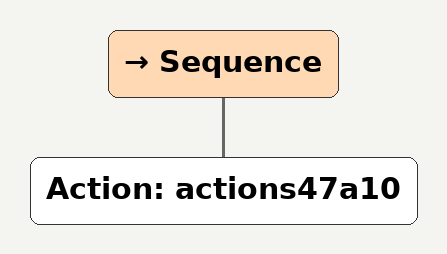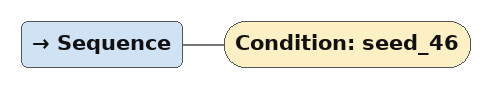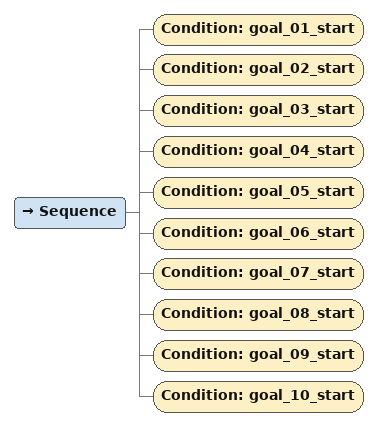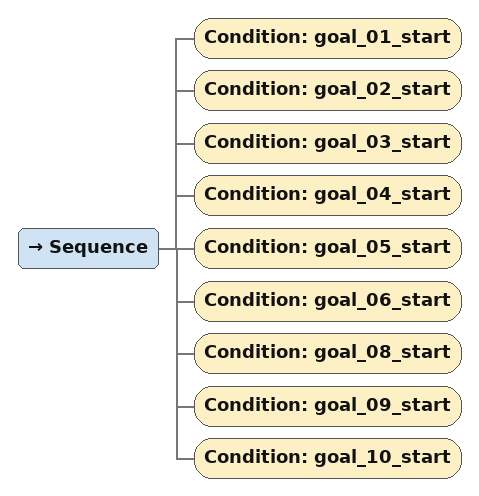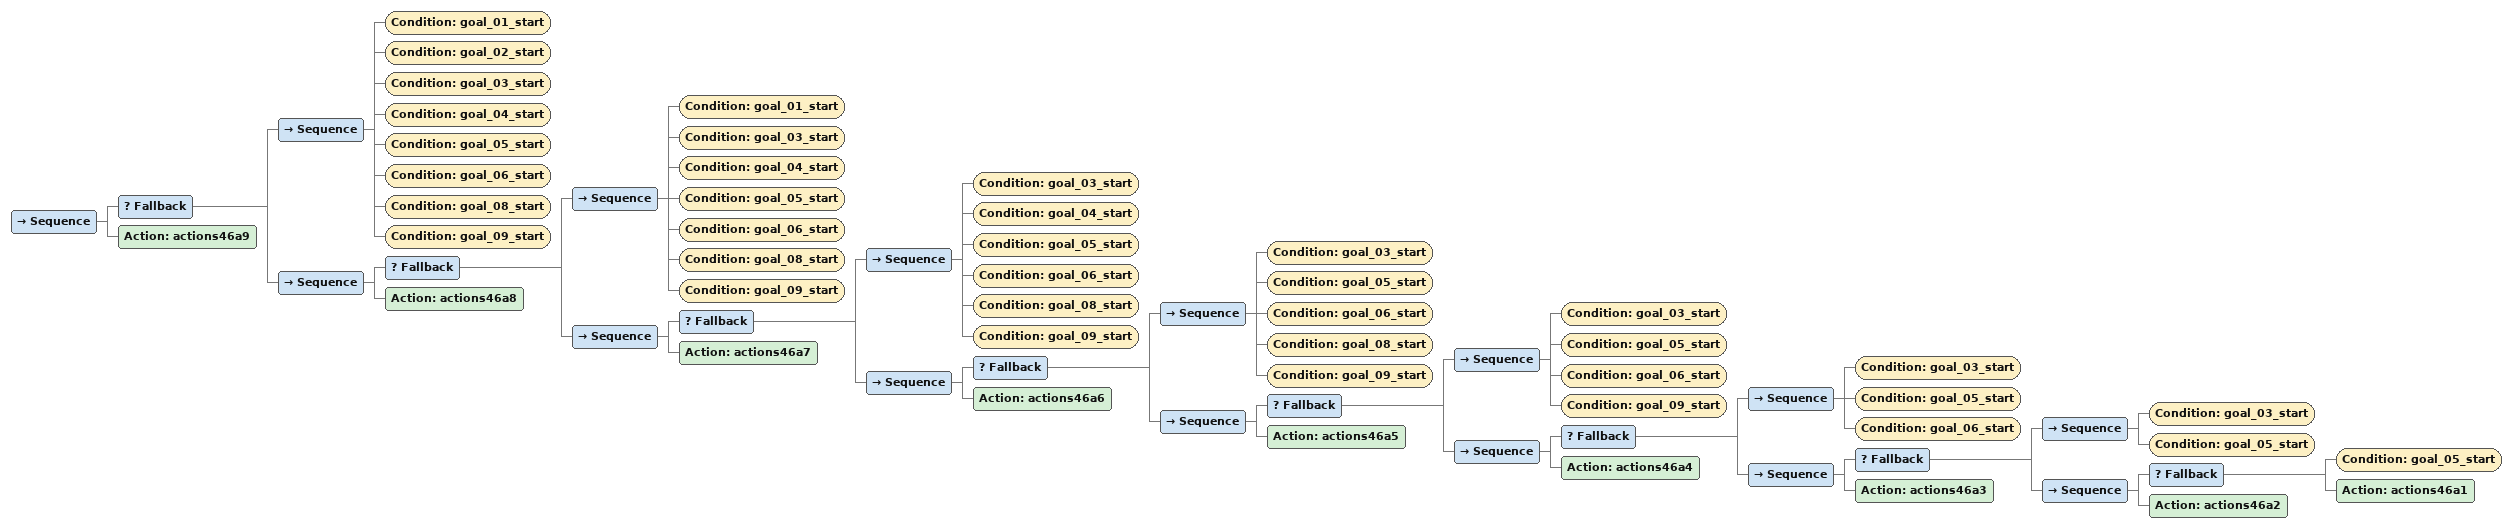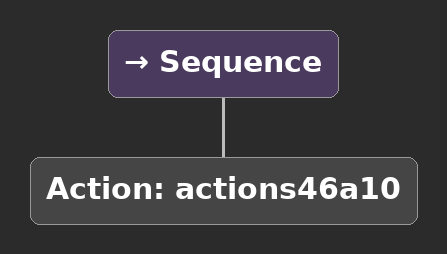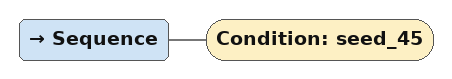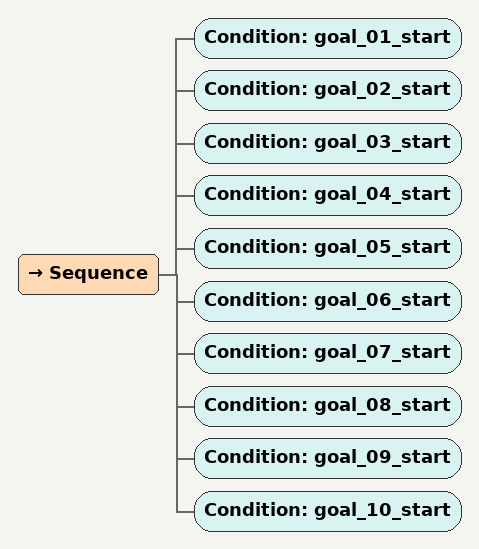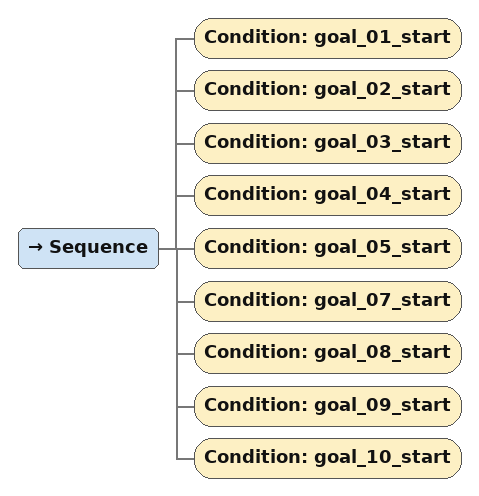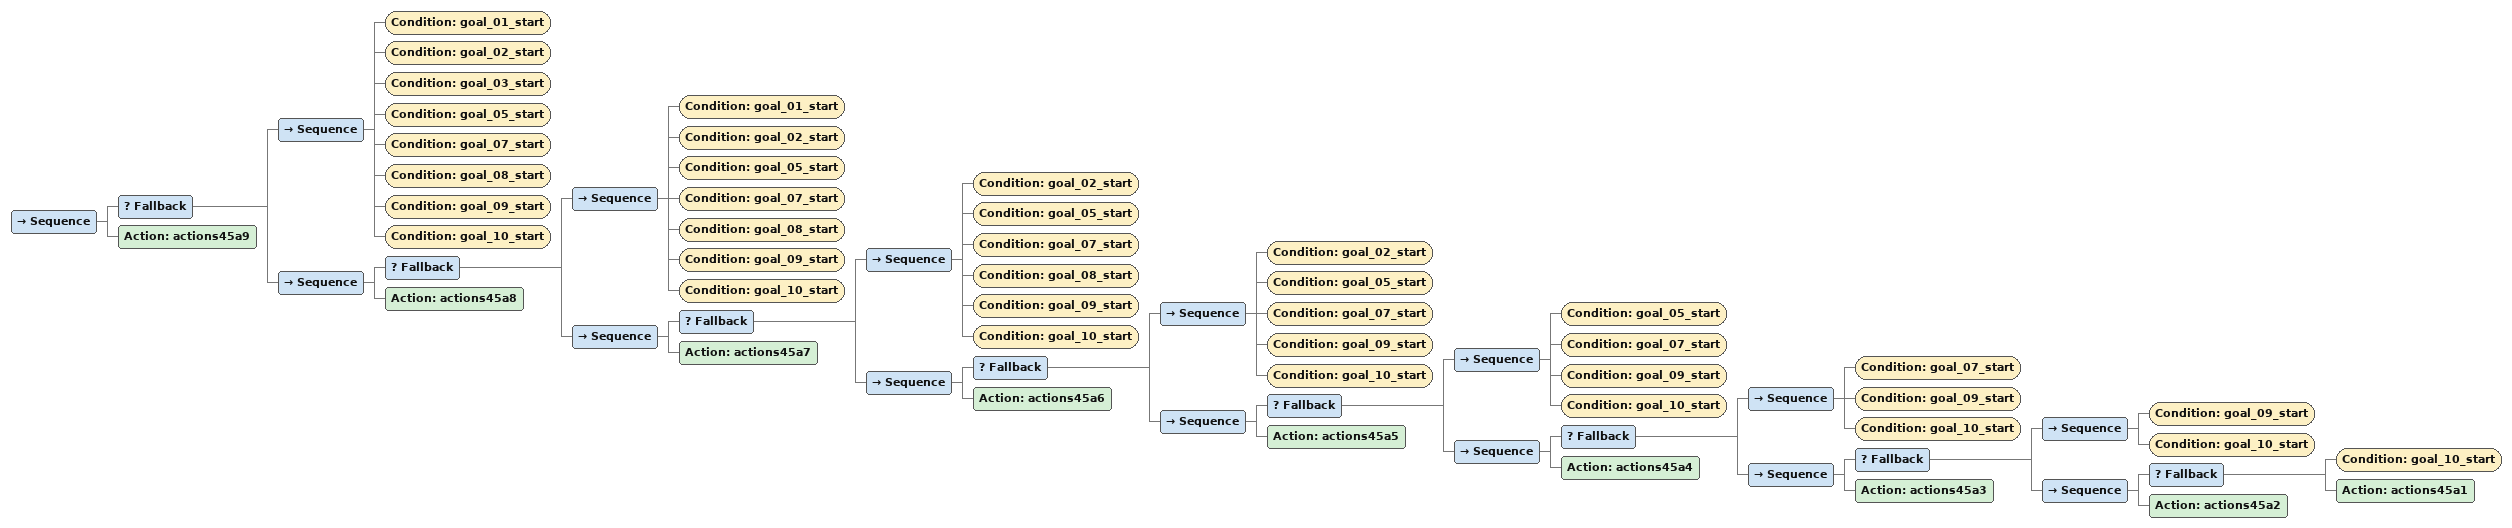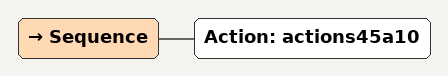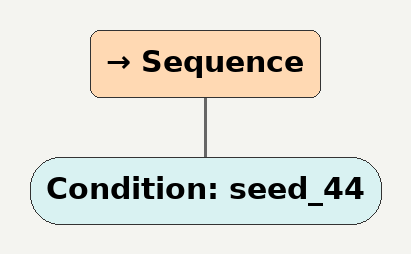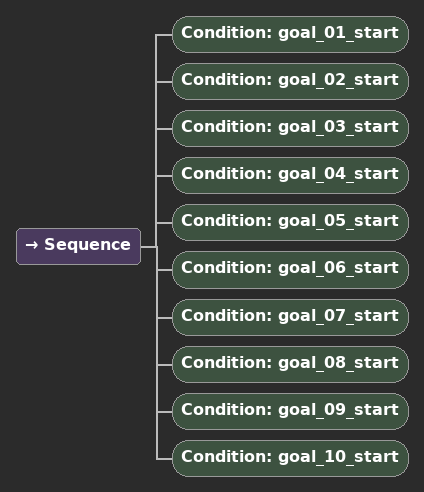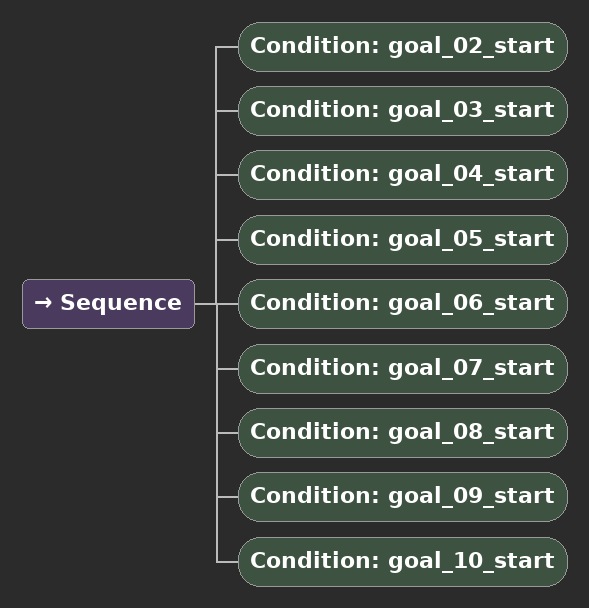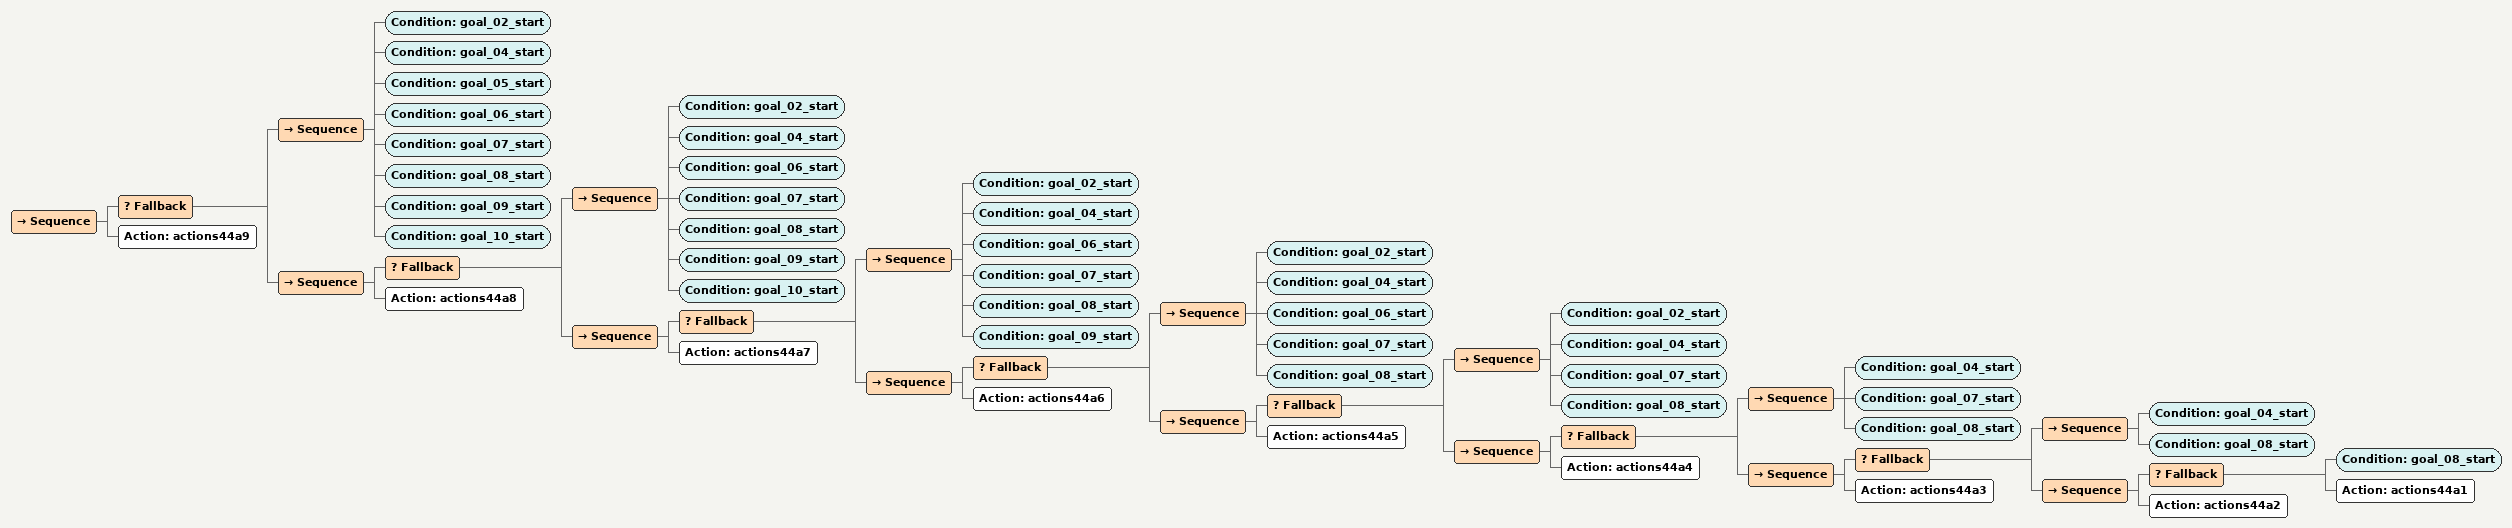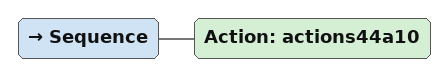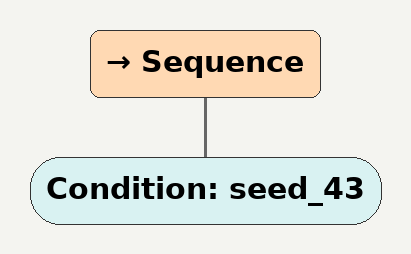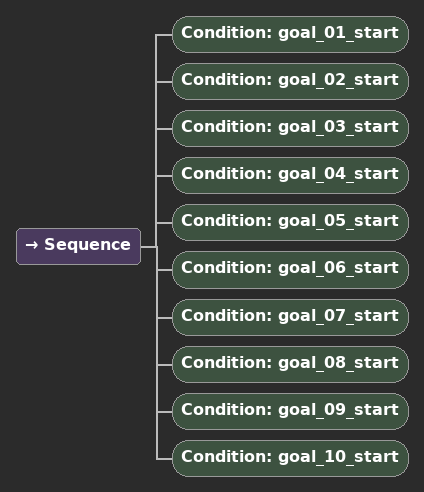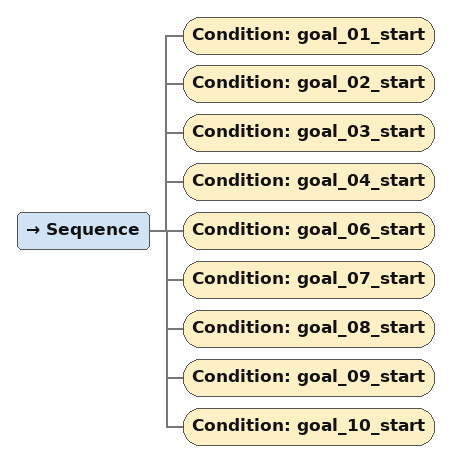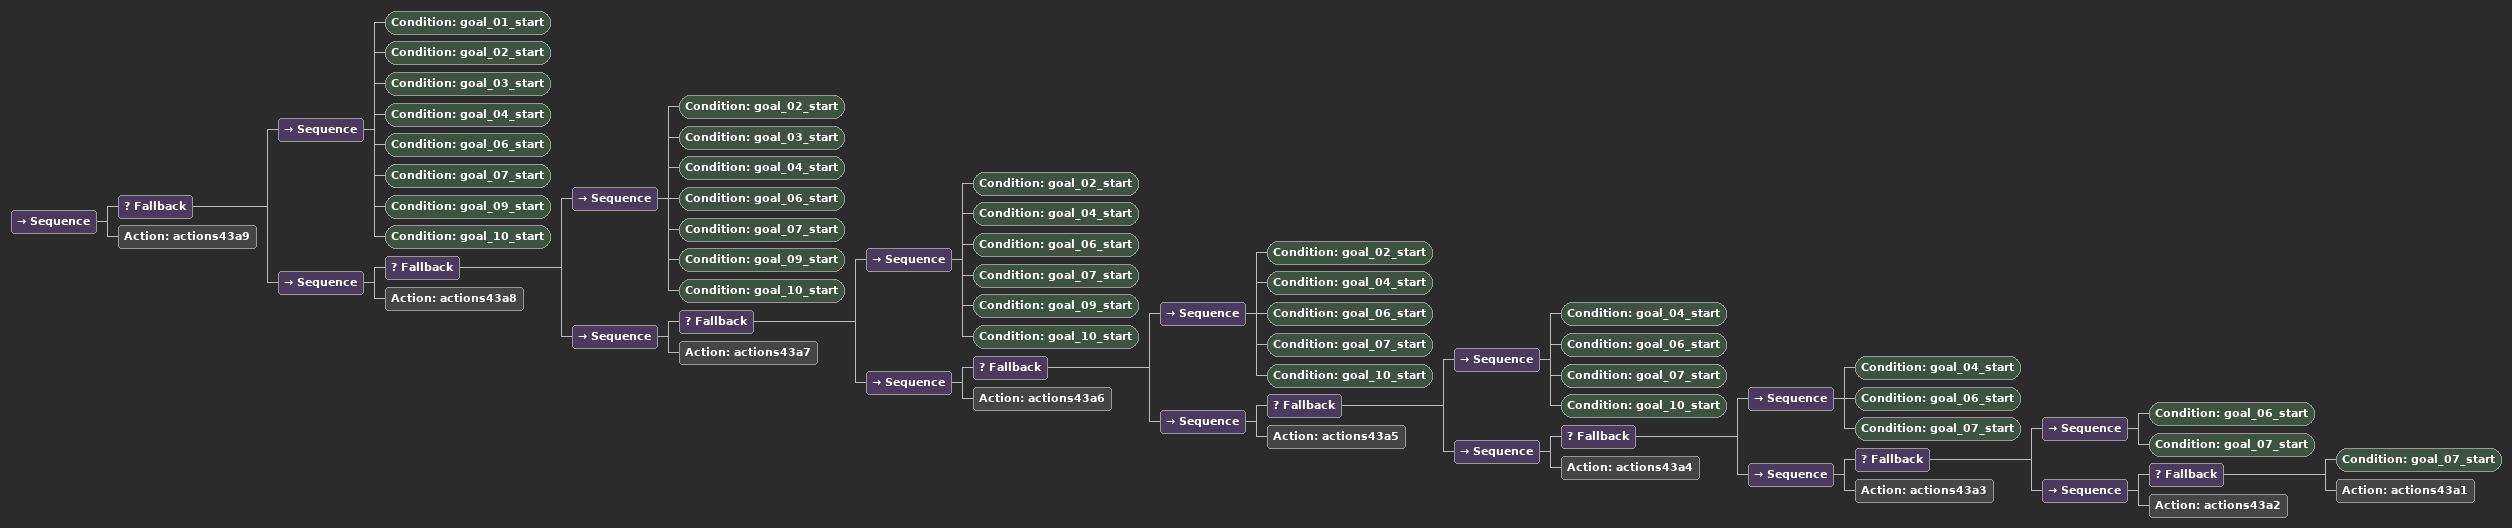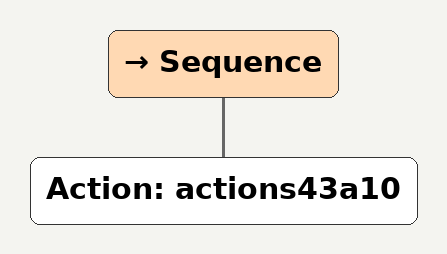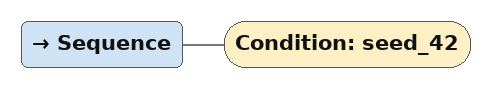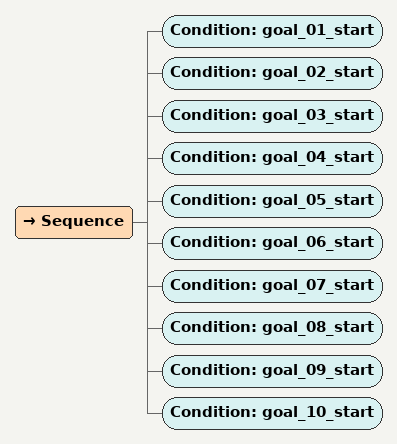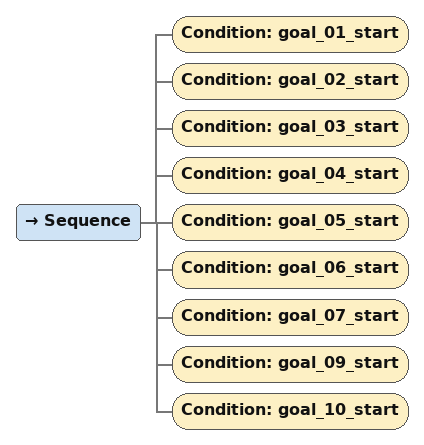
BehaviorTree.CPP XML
<Sequence><Action ID="actions47a10"/></Sequence>

<Sequence><Condition ID="seed_46"/></Sequence>

<Sequence><Condition ID="goal_01_start"/><Condition ID="goal_02_start"/><Condition ID="goal_03_start"/><Condition ID="goal_04_start"/><Condition ID="goal_05_start"/><Condition ID="goal_06_start"/><Condition ID="goal_07_start"/><Condition ID="goal_08_start"/><Condition ID="goal_09_start"/><Condition ID="goal_10_start"/></Sequence>

<Sequence><Condition ID="goal_01_start"/><Condition ID="goal_02_start"/><Condition ID="goal_03_start"/><Condition ID="goal_04_start"/><Condition ID="goal_05_start"/><Condition ID="goal_06_start"/><Condition ID="goal_08_start"/><Condition ID="goal_09_start"/><Condition ID="goal_10_start"/></Sequence>

<Sequence><Fallback><Sequence><Condition ID="goal_01_start"/><Condition ID="goal_02_start"/><Condition ID="goal_03_start"/><Condition ID="goal_04_start"/><Condition ID="goal_05_start"/><Condition ID="goal_06_start"/><Condition ID="goal_08_start"/><Condition ID="goal_09_start"/></Sequence><Sequence><Fallback><Sequence><Condition ID="goal_01_start"/><Condition ID="goal_03_start"/><Condition ID="goal_04_start"/><Condition ID="goal_05_start"/><Condition ID="goal_06_start"/><Condition ID="goal_08_start"/><Condition ID="goal_09_start"/></Sequence><Sequence><Fallback><Sequence><Condition ID="goal_03_start"/><Condition ID="goal_04_start"/><Condition ID="goal_05_start"/><Condition ID="goal_06_start"/><Condition ID="goal_08_start"/><Condition ID="goal_09_start"/></Sequence><Sequence><Fallback><Sequence><Condition ID="goal_03_start"/><Condition ID="goal_05_start"/><Condition ID="goal_06_start"/><Condition ID="goal_08_start"/><Condition ID="goal_09_start"/></Sequence><Sequence><Fallback><Sequence><Condition ID="goal_03_start"/><Condition ID="goal_05_start"/><Condition ID="goal_06_start"/><Condition ID="goal_09_start"/></Sequence><Sequence><Fallback><Sequence><Condition ID="goal_03_start"/><Condition ID="goal_05_start"/><Condition ID="goal_06_start"/></Sequence><Sequence><Fallback><Sequence><Condition ID="goal_03_start"/><Condition ID="goal_05_start"/></Sequence><Sequence><Fallback><Condition ID="goal_05_start"/><Action ID="actions46a1"/></Fallback><Action ID="actions46a2"/></Sequence></Fallback><Action ID="actions46a3"/></Sequence></Fallback><Action ID="actions46a4"/></Sequence></Fallback><Action ID="actions46a5"/></Sequence></Fallback><Action ID="actions46a6"/></Sequence></Fallback><Action ID="actions46a7"/></Sequence></Fallback><Action ID="actions46a8"/></Sequence></Fallback><Action ID="actions46a9"/></Sequence>

<Sequence><Action ID="actions46a10"/></Sequence>

<Sequence><Condition ID="seed_45"/></Sequence>

<Sequence><Condition ID="goal_01_start"/><Condition ID="goal_02_start"/><Condition ID="goal_03_start"/><Condition ID="goal_04_start"/><Condition ID="goal_05_start"/><Condition ID="goal_06_start"/><Condition ID="goal_07_start"/><Condition ID="goal_08_start"/><Condition ID="goal_09_start"/><Condition ID="goal_10_start"/></Sequence>

<Sequence><Condition ID="goal_01_start"/><Condition ID="goal_02_start"/><Condition ID="goal_03_start"/><Condition ID="goal_04_start"/><Condition ID="goal_05_start"/><Condition ID="goal_07_start"/><Condition ID="goal_08_start"/><Condition ID="goal_09_start"/><Condition ID="goal_10_start"/></Sequence>

<Sequence><Fallback><Sequence><Condition ID="goal_01_start"/><Condition ID="goal_02_start"/><Condition ID="goal_03_start"/><Condition ID="goal_05_start"/><Condition ID="goal_07_start"/><Condition ID="goal_08_start"/><Condition ID="goal_09_start"/><Condition ID="goal_10_start"/></Sequence><Sequence><Fallback><Sequence><Condition ID="goal_01_start"/><Condition ID="goal_02_start"/><Condition ID="goal_05_start"/><Condition ID="goal_07_start"/><Condition ID="goal_08_start"/><Condition ID="goal_09_start"/><Condition ID="goal_10_start"/></Sequence><Sequence><Fallback><Sequence><Condition ID="goal_02_start"/><Condition ID="goal_05_start"/><Condition ID="goal_07_start"/><Condition ID="goal_08_start"/><Condition ID="goal_09_start"/><Condition ID="goal_10_start"/></Sequence><Sequence><Fallback><Sequence><Condition ID="goal_02_start"/><Condition ID="goal_05_start"/><Condition ID="goal_07_start"/><Condition ID="goal_09_start"/><Condition ID="goal_10_start"/></Sequence><Sequence><Fallback><Sequence><Condition ID="goal_05_start"/><Condition ID="goal_07_start"/><Condition ID="goal_09_start"/><Condition ID="goal_10_start"/></Sequence><Sequence><Fallback><Sequence><Condition ID="goal_07_start"/><Condition ID="goal_09_start"/><Condition ID="goal_10_start"/></Sequence><Sequence><Fallback><Sequence><Condition ID="goal_09_start"/><Condition ID="goal_10_start"/></Sequence><Sequence><Fallback><Condition ID="goal_10_start"/><Action ID="actions45a1"/></Fallback><Action ID="actions45a2"/></Sequence></Fallback><Action ID="actions45a3"/></Sequence></Fallback><Action ID="actions45a4"/></Sequence></Fallback><Action ID="actions45a5"/></Sequence></Fallback><Action ID="actions45a6"/></Sequence></Fallback><Action ID="actions45a7"/></Sequence></Fallback><Action ID="actions45a8"/></Sequence></Fallback><Action ID="actions45a9"/></Sequence>

<Sequence><Action ID="actions45a10"/></Sequence>

<Sequence><Condition ID="seed_44"/></Sequence>

<Sequence><Condition ID="goal_01_start"/><Condition ID="goal_02_start"/><Condition ID="goal_03_start"/><Condition ID="goal_04_start"/><Condition ID="goal_05_start"/><Condition ID="goal_06_start"/><Condition ID="goal_07_start"/><Condition ID="goal_08_start"/><Condition ID="goal_09_start"/><Condition ID="goal_10_start"/></Sequence>

<Sequence><Condition ID="goal_02_start"/><Condition ID="goal_03_start"/><Condition ID="goal_04_start"/><Condition ID="goal_05_start"/><Condition ID="goal_06_start"/><Condition ID="goal_07_start"/><Condition ID="goal_08_start"/><Condition ID="goal_09_start"/><Condition ID="goal_10_start"/></Sequence>

<Sequence><Fallback><Sequence><Condition ID="goal_02_start"/><Condition ID="goal_04_start"/><Condition ID="goal_05_start"/><Condition ID="goal_06_start"/><Condition ID="goal_07_start"/><Condition ID="goal_08_start"/><Condition ID="goal_09_start"/><Condition ID="goal_10_start"/></Sequence><Sequence><Fallback><Sequence><Condition ID="goal_02_start"/><Condition ID="goal_04_start"/><Condition ID="goal_06_start"/><Condition ID="goal_07_start"/><Condition ID="goal_08_start"/><Condition ID="goal_09_start"/><Condition ID="goal_10_start"/></Sequence><Sequence><Fallback><Sequence><Condition ID="goal_02_start"/><Condition ID="goal_04_start"/><Condition ID="goal_06_start"/><Condition ID="goal_07_start"/><Condition ID="goal_08_start"/><Condition ID="goal_09_start"/></Sequence><Sequence><Fallback><Sequence><Condition ID="goal_02_start"/><Condition ID="goal_04_start"/><Condition ID="goal_06_start"/><Condition ID="goal_07_start"/><Condition ID="goal_08_start"/></Sequence><Sequence><Fallback><Sequence><Condition ID="goal_02_start"/><Condition ID="goal_04_start"/><Condition ID="goal_07_start"/><Condition ID="goal_08_start"/></Sequence><Sequence><Fallback><Sequence><Condition ID="goal_04_start"/><Condition ID="goal_07_start"/><Condition ID="goal_08_start"/></Sequence><Sequence><Fallback><Sequence><Condition ID="goal_04_start"/><Condition ID="goal_08_start"/></Sequence><Sequence><Fallback><Condition ID="goal_08_start"/><Action ID="actions44a1"/></Fallback><Action ID="actions44a2"/></Sequence></Fallback><Action ID="actions44a3"/></Sequence></Fallback><Action ID="actions44a4"/></Sequence></Fallback><Action ID="actions44a5"/></Sequence></Fallback><Action ID="actions44a6"/></Sequence></Fallback><Action ID="actions44a7"/></Sequence></Fallback><Action ID="actions44a8"/></Sequence></Fallback><Action ID="actions44a9"/></Sequence>

<Sequence><Action ID="actions44a10"/></Sequence>

<Sequence><Condition ID="seed_43"/></Sequence>

<Sequence><Condition ID="goal_01_start"/><Condition ID="goal_02_start"/><Condition ID="goal_03_start"/><Condition ID="goal_04_start"/><Condition ID="goal_05_start"/><Condition ID="goal_06_start"/><Condition ID="goal_07_start"/><Condition ID="goal_08_start"/><Condition ID="goal_09_start"/><Condition ID="goal_10_start"/></Sequence>

<Sequence><Condition ID="goal_01_start"/><Condition ID="goal_02_start"/><Condition ID="goal_03_start"/><Condition ID="goal_04_start"/><Condition ID="goal_06_start"/><Condition ID="goal_07_start"/><Condition ID="goal_08_start"/><Condition ID="goal_09_start"/><Condition ID="goal_10_start"/></Sequence>

<Sequence><Fallback><Sequence><Condition ID="goal_01_start"/><Condition ID="goal_02_start"/><Condition ID="goal_03_start"/><Condition ID="goal_04_start"/><Condition ID="goal_06_start"/><Condition ID="goal_07_start"/><Condition ID="goal_09_start"/><Condition ID="goal_10_start"/></Sequence><Sequence><Fallback><Sequence><Condition ID="goal_02_start"/><Condition ID="goal_03_start"/><Condition ID="goal_04_start"/><Condition ID="goal_06_start"/><Condition ID="goal_07_start"/><Condition ID="goal_09_start"/><Condition ID="goal_10_start"/></Sequence><Sequence><Fallback><Sequence><Condition ID="goal_02_start"/><Condition ID="goal_04_start"/><Condition ID="goal_06_start"/><Condition ID="goal_07_start"/><Condition ID="goal_09_start"/><Condition ID="goal_10_start"/></Sequence><Sequence><Fallback><Sequence><Condition ID="goal_02_start"/><Condition ID="goal_04_start"/><Condition ID="goal_06_start"/><Condition ID="goal_07_start"/><Condition ID="goal_10_start"/></Sequence><Sequence><Fallback><Sequence><Condition ID="goal_04_start"/><Condition ID="goal_06_start"/><Condition ID="goal_07_start"/><Condition ID="goal_10_start"/></Sequence><Sequence><Fallback><Sequence><Condition ID="goal_04_start"/><Condition ID="goal_06_start"/><Condition ID="goal_07_start"/></Sequence><Sequence><Fallback><Sequence><Condition ID="goal_06_start"/><Condition ID="goal_07_start"/></Sequence><Sequence><Fallback><Condition ID="goal_07_start"/><Action ID="actions43a1"/></Fallback><Action ID="actions43a2"/></Sequence></Fallback><Action ID="actions43a3"/></Sequence></Fallback><Action ID="actions43a4"/></Sequence></Fallback><Action ID="actions43a5"/></Sequence></Fallback><Action ID="actions43a6"/></Sequence></Fallback><Action ID="actions43a7"/></Sequence></Fallback><Action ID="actions43a8"/></Sequence></Fallback><Action ID="actions43a9"/></Sequence>

<Sequence><Action ID="actions43a10"/></Sequence>

<Sequence><Condition ID="seed_42"/></Sequence>

<Sequence><Condition ID="goal_01_start"/><Condition ID="goal_02_start"/><Condition ID="goal_03_start"/><Condition ID="goal_04_start"/><Condition ID="goal_05_start"/><Condition ID="goal_06_start"/><Condition ID="goal_07_start"/><Condition ID="goal_08_start"/><Condition ID="goal_09_start"/><Condition ID="goal_10_start"/></Sequence>

<Sequence><Condition ID="goal_01_start"/><Condition ID="goal_02_start"/><Condition ID="goal_03_start"/><Condition ID="goal_04_start"/><Condition ID="goal_05_start"/><Condition ID="goal_06_start"/><Condition ID="goal_07_start"/><Condition ID="goal_09_start"/><Condition ID="goal_10_start"/></Sequence>
